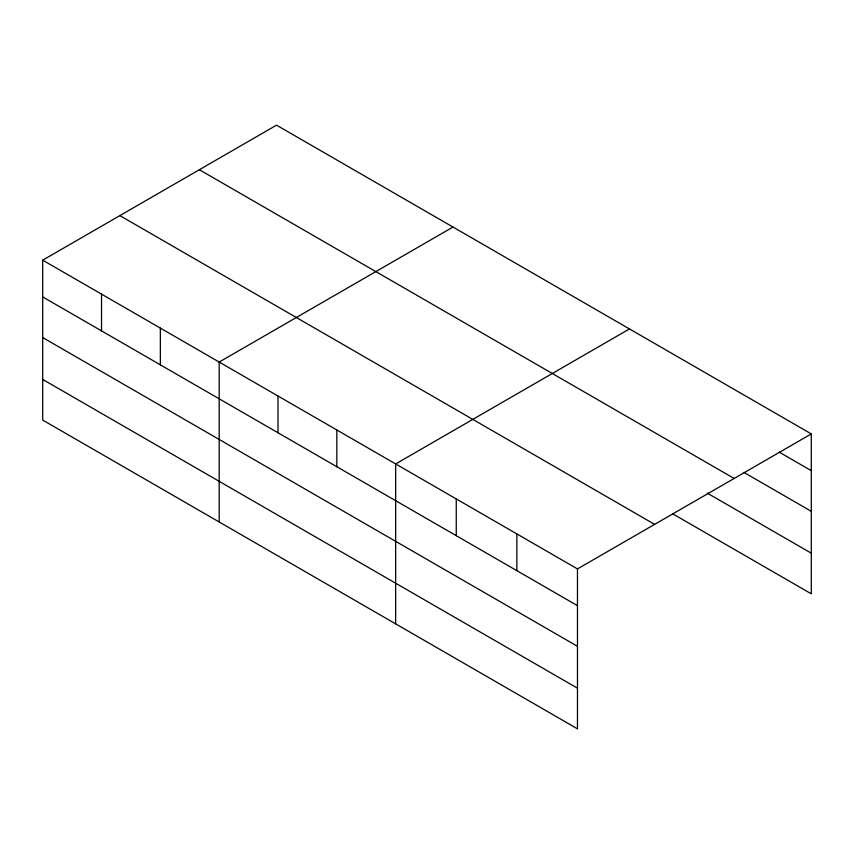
<?xml version="1.0" encoding="UTF-8"?>
<svg xmlns="http://www.w3.org/2000/svg" width="854" height="854" viewBox="0 0 854 854"><rect width="100%" height="100%" fill="white"/><g stroke="black" fill="none" stroke-linecap="round" stroke-linejoin="round"><path stroke-width="1.28" d="M577.475 646.307L577.475 568.913L42.7 260.171L42.7 420.083L577.475 728.836L577.475 646.307L42.7 337.565M672.931 513.948L811.3 593.829L811.3 433.917L276.525 125.164L42.7 260.171M453.004 227.057L219.179 362.053L219.179 521.965M629.473 328.939L395.648 463.946L395.648 623.858M577.475 568.913L811.3 433.917M779.286 452.182L811.3 470.671M743.834 472.358L811.3 511.311M199.366 169.722L734.141 478.464M707.24 493.11L811.3 553.189M119.859 215.614L654.634 524.367M42.7 296.914L577.475 605.667M42.7 379.432L577.475 688.185M516.862 533.921L516.862 570.675M456.26 498.928L456.26 535.682M336.828 429.978L336.828 466.732M277.998 396.021L277.998 432.764M160.349 328.096L160.349 364.839M101.53 294.128L101.53 330.882"/></g></svg>
